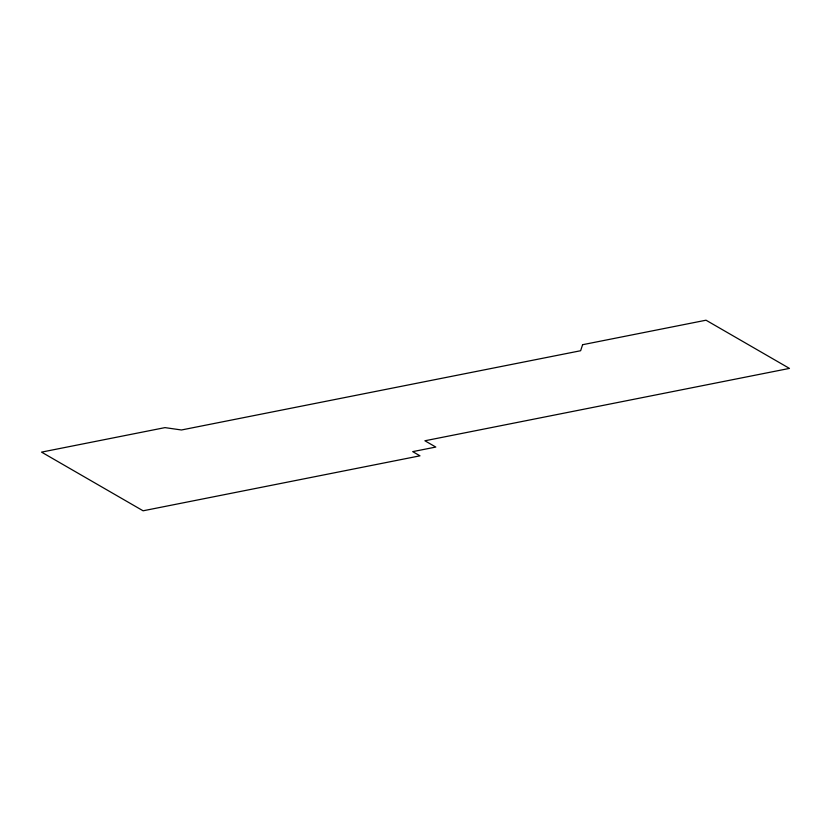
<?xml version="1.0" encoding="UTF-8"?>
<svg xmlns="http://www.w3.org/2000/svg" width="831" height="831" viewBox="0 0 831 831"><rect width="100%" height="100%" fill="white"/><g stroke="black" fill="none" stroke-linecap="round" stroke-linejoin="round"><path stroke-width="1.25" d="M582.604 344.709L580.63 350.734L181.459 429.98L164.974 427.622L41.55 452.126L143.098 510.795L419.967 455.824L412.716 451.638L435.787 447.057L424.911 440.773L789.45 368.403L706.028 320.205L582.604 344.709"/></g></svg>
